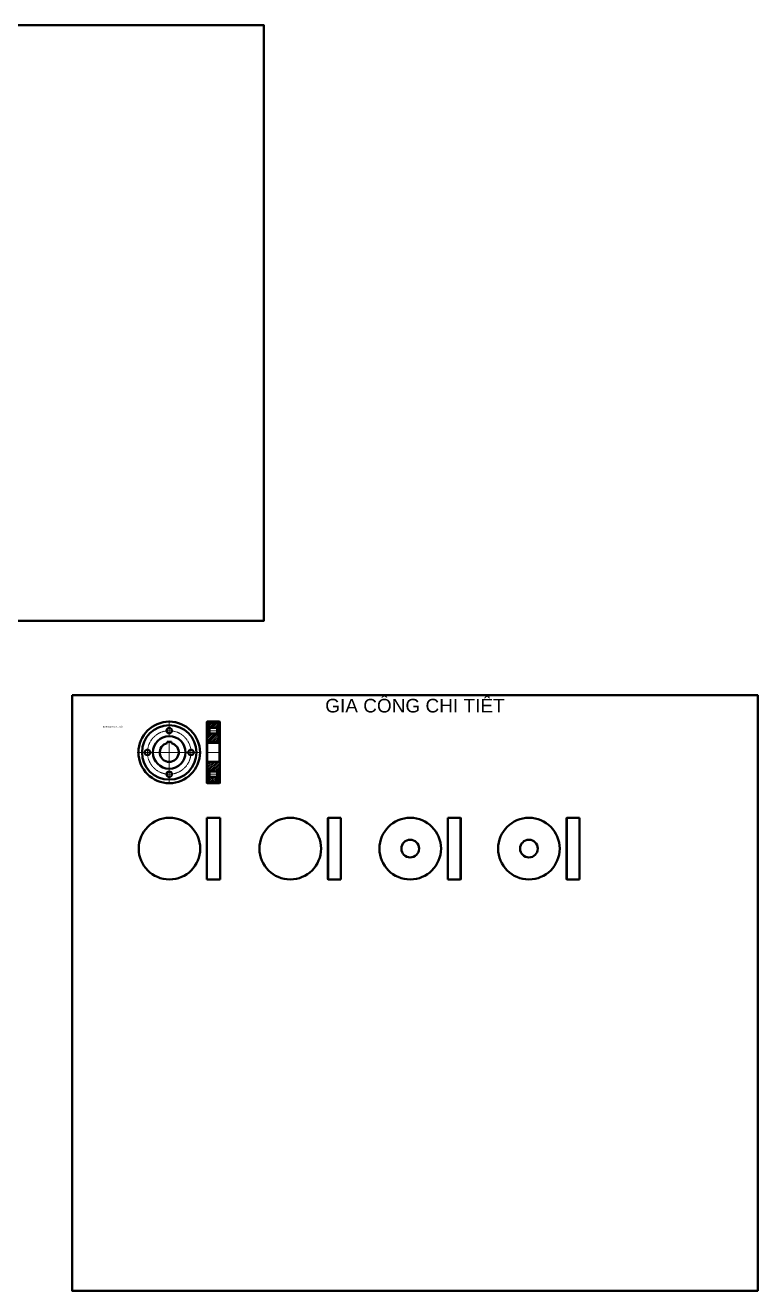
# Model space of a CAD drawing. Header units: millimetres. Extents: x -11382 to 23553, y -372 to 10786.
# Drawn here: x 18168 to 23553, y 1398 to 10700 of the extents above; entities that cross this region are included whole.
import ezdxf

# ---------------------------------------------------------------- set-up
doc = ezdxf.new("R2010")
doc.units = ezdxf.units.MM
doc.header["$LTSCALE"] = 0.2
doc.linetypes.add('CENTER', pattern=[50.8, 31.75, -6.35, 6.35, -6.35])
for name, color, linetype, lineweight in [('đường bao thấy', 7, 'Continuous', 40), ('đường mặt cắt', 160, 'Continuous', 15), ('đường nét tâm', 137, 'CENTER', 15)]:
    doc.layers.add(name, color=color, linetype=linetype, lineweight=lineweight)
doc.styles.add('nhat 2.5', font='arial.ttf', dxfattribs={"width": 0.8, "height": 2.5})
doc.styles.add('nhat3.5', font='arial.ttf', dxfattribs={"height": 3.5})
pattern_1 = [(45, (16783.293, 2840.458), (-6.735192, 6.735192), [])]

msp = doc.modelspace()

# ---------------------------------------------------------------- hatches: boundary and pattern name
at = {"layer": 'đường mặt cắt', "ltscale": 0.5}
h = msp.add_hatch(dxfattribs=at)
h.set_pattern_fill('ANSI31', color=256, scale=3, style=0)
h.set_pattern_definition(pattern_1)
h.paths.add_polyline_path([(19578.801, 5534.407), (19578.801, 5550.407, -0.41421356), (19582.801, 5554.407), (19596.801, 5554.407), (19598.801, 5556.407), (19598.801, 5569.567), (19501.801, 5569.567), (19501.801, 5556.407), (19503.801, 5554.407), (19517.801, 5554.407, -0.41421356), (19521.801, 5550.407), (19521.801, 5534.407)])
h = msp.add_hatch(dxfattribs=at)
h.set_pattern_fill('ANSI31', color=256, scale=3, style=0)
h.set_pattern_definition(pattern_1)
h.paths.add_polyline_path([(19521.801, 5494.407), (19521.801, 5478.407, -0.41421356), (19517.801, 5474.407), (19503.801, 5474.407), (19501.801, 5472.407), (19501.801, 5431.807), (19598.801, 5431.807), (19598.801, 5472.407), (19596.801, 5474.407), (19582.801, 5474.407, -0.41421356), (19578.801, 5478.407), (19578.801, 5494.407)])
h = msp.add_hatch(dxfattribs=at)
h.set_pattern_fill('ANSI31', color=256, scale=3, style=0)
h.set_pattern_definition(pattern_1)
h.paths.add_polyline_path([(19503.801, 5284.407), (19501.801, 5282.407), (19501.801, 5236.407), (19503.801, 5234.407), (19517.801, 5234.407, -0.41421356), (19521.801, 5230.407), (19521.801, 5214.407), (19578.801, 5214.407), (19578.801, 5230.407, -0.41421356), (19582.801, 5234.407), (19596.801, 5234.407), (19598.801, 5236.407), (19598.801, 5282.407), (19596.801, 5284.407)])
h = msp.add_hatch(dxfattribs=at)
h.set_pattern_fill('ANSI31', color=256, scale=3, style=0)
h.set_pattern_definition(pattern_1)
h.paths.add_polyline_path([(19598.801, 5139.247), (19598.801, 5152.407), (19596.801, 5154.407), (19582.801, 5154.407, -0.41421356), (19578.801, 5158.407), (19578.801, 5174.407), (19521.801, 5174.407), (19521.801, 5158.407, -0.41421356), (19517.801, 5154.407), (19503.801, 5154.407), (19501.801, 5152.407), (19501.801, 5139.247)])

# ---------------------------------------------------------------- linework, layer by layer
at = {"layer": 'đường bao thấy', "ltscale": 0.5}
for p, q in [((19503.801, 5580.817), (19501.801, 5578.817)), ((19501.801, 5578.817), (19501.801, 5129.997)), ((19501.801, 5569.567), (19598.801, 5569.567)), ((19503.801, 5554.407), (19501.801, 5556.407)), ((19503.801, 5580.817), (19596.801, 5580.817)), ((19503.801, 5554.407), (19517.801, 5554.407)), ((19503.801, 5554.407), (19503.801, 5474.407)), ((19521.801, 5478.407), (19521.801, 5550.407)), ((19578.801, 5534.407), (19521.801, 5534.407)), ((19578.801, 5494.407), (19521.801, 5494.407)), ((19578.801, 5478.407), (19578.801, 5550.407)), ((19596.801, 5554.407), (19582.801, 5554.407)), ((19596.801, 5580.817), (19598.801, 5578.817)), ((19596.801, 5554.407), (19598.801, 5556.407)), ((19596.801, 5554.407), (19596.801, 5474.407)), ((19598.801, 5578.817), (19598.801, 5129.997)), ((19209.972, 5431.807), (19209.972, 5422.554)), ((19209.972, 5431.807), (19241.972, 5431.807)), ((19241.972, 5431.807), (19241.972, 5422.554)), ((19503.801, 5474.407), (19501.801, 5472.407)), ((19598.801, 5431.807), (19501.801, 5431.807)), ((19503.801, 5424.407), (19501.801, 5426.407)), ((19503.801, 5474.407), (19517.801, 5474.407)), ((19503.801, 5424.407), (19596.801, 5424.407)), ((19503.801, 5424.407), (19503.801, 5284.407)), ((19596.801, 5474.407), (19582.801, 5474.407)), ((19596.801, 5474.407), (19598.801, 5472.407)), ((19596.801, 5424.407), (19598.801, 5426.407)), ((19596.801, 5424.407), (19596.801, 5284.407)), ((19503.801, 5284.407), (19501.801, 5282.407)), ((19503.801, 5234.407), (19501.801, 5236.407)), ((19503.801, 5284.407), (19596.801, 5284.407)), ((19503.801, 5234.407), (19517.801, 5234.407)), ((19503.801, 5234.407), (19503.801, 5154.407)), ((19521.801, 5230.407), (19521.801, 5158.407)), ((19578.801, 5214.407), (19521.801, 5214.407)), ((19578.801, 5230.407), (19578.801, 5158.407)), ((19596.801, 5234.407), (19582.801, 5234.407)), ((19596.801, 5284.407), (19598.801, 5282.407)), ((19596.801, 5234.407), (19598.801, 5236.407)), ((19596.801, 5234.407), (19596.801, 5154.407)), ((19503.801, 5154.407), (19501.801, 5152.407)), ((19501.801, 5139.247), (19598.801, 5139.247)), ((19503.801, 5127.997), (19501.801, 5129.997)), ((19503.801, 5154.407), (19517.801, 5154.407)), ((19503.801, 5127.997), (19596.801, 5127.997)), ((19578.801, 5174.407), (19521.801, 5174.407)), ((19596.801, 5154.407), (19582.801, 5154.407)), ((19596.801, 5154.407), (19598.801, 5152.407)), ((19596.801, 5127.997), (19598.801, 5129.997)), ((19503.611, 4873.982), (19503.611, 4421.162)), ((19503.611, 4873.982), (19600.611, 4873.982)), ((19600.611, 4873.982), (19600.611, 4421.162)), ((20391.987, 4871.982), (20393.987, 4873.982)), ((20391.987, 4871.982), (20391.987, 4423.162)), ((20393.987, 4873.982), (20486.987, 4873.982)), ((20486.987, 4873.982), (20488.987, 4871.982)), ((20488.987, 4871.982), (20488.987, 4423.162)), ((21273.9, 4871.982), (21275.9, 4873.982)), ((21273.9, 4871.982), (21273.9, 4423.162)), ((21275.9, 4873.982), (21368.9, 4873.982)), ((21368.9, 4873.982), (21370.9, 4871.982)), ((21370.9, 4871.982), (21370.9, 4423.162)), ((22146.826, 4871.982), (22148.826, 4873.982)), ((22146.826, 4871.982), (22146.826, 4423.162)), ((22148.826, 4873.982), (22241.826, 4873.982)), ((22241.826, 4873.982), (22243.826, 4871.982)), ((22243.826, 4871.982), (22243.826, 4423.162)), ((19503.611, 4421.162), (19600.611, 4421.162)), ((20391.987, 4423.162), (20393.987, 4421.162)), ((20393.987, 4421.162), (20486.987, 4421.162)), ((20488.987, 4423.162), (20486.987, 4421.162)), ((21273.9, 4423.162), (21275.9, 4421.162)), ((21275.9, 4421.162), (21368.9, 4421.162)), ((21370.9, 4423.162), (21368.9, 4421.162)), ((22146.826, 4423.162), (22148.826, 4421.162)), ((22148.826, 4421.162), (22241.826, 4421.162)), ((22243.826, 4423.162), (22241.826, 4421.162))]:
    msp.add_line(p, q, dxfattribs=at)
at = {"layer": 'đường bao thấy'}
for p, q in [((20393.987, 4873.982), (20393.987, 4421.162)), ((20486.987, 4873.982), (20486.987, 4421.162)), ((21275.9, 4873.982), (21275.9, 4421.162)), ((21368.9, 4873.982), (21368.9, 4421.162)), ((22148.826, 4873.982), (22148.826, 4421.162)), ((22241.826, 4873.982), (22241.826, 4421.162))]:
    msp.add_line(p, q, dxfattribs=at)
at = {"layer": 'đường bao thấy', "ltscale": 5}
for points in [[(14880.921, 10699.584), (19921.899, 10699.584), (19921.899, 6321.957), (14880.921, 6321.957)], [(18512.281, 5775.37), (23553.26, 5775.37), (23553.26, 1397.743), (18512.281, 1397.743)]]:
    msp.add_lwpolyline(points, close=True, dxfattribs=at)
at = {"layer": 'đường bao thấy', "ltscale": 0.5}
for centre, radius in [((19225.972, 5354.407), 226.41), ((19225.972, 5354.407), 200), ((19225.972, 5514.407), 20), ((19225.972, 5354.407), 120), ((19065.972, 5354.407), 20), ((19385.972, 5354.407), 20), ((19225.972, 5194.407), 20), ((19227.783, 4647.572), 226.41), ((20116.159, 4647.572), 226.41), ((20998.071, 4647.572), 226.41), ((21870.998, 4647.572), 226.41)]:
    msp.add_circle(centre, radius, dxfattribs=at)
at = {"layer": 'đường bao thấy'}
for centre in [(20998.071, 4647.572), (21870.998, 4647.572)]:
    msp.add_circle(centre, 65, dxfattribs=at)
at = {"layer": 'đường bao thấy', "ltscale": 0.5}
for centre, radius, start, end in [((19517.801, 5550.407), 4, 0, 90), ((19582.801, 5550.407), 4, 90, 180), ((19225.972, 5354.407), 70, 103.2129804, 76.7870196), ((19517.801, 5478.407), 4, 270, 0), ((19582.801, 5478.407), 4, 180, 270), ((19517.801, 5230.407), 4, 0, 90), ((19582.801, 5230.407), 4, 90, 180), ((19517.801, 5158.407), 4, 270, 0), ((19582.801, 5158.407), 4, 180, 270)]:
    msp.add_arc(centre, radius, start, end, dxfattribs=at)
at = {"layer": 'đường nét tâm', "ltscale": 0.5}
for p, q in [((19225.972, 5589.062), (19225.972, 5470.746)), ((19199.972, 5514.407), (19251.972, 5514.407)), ((19604.801, 5577.317), (19495.801, 5577.317)), ((19584.801, 5514.407), (19515.801, 5514.407)), ((19225.972, 5439.585), (19225.972, 5119.752)), ((18991.317, 5354.407), (19460.627, 5354.407)), ((19065.972, 5328.407), (19065.972, 5380.407)), ((19385.972, 5380.407), (19385.972, 5328.407)), ((19495.801, 5354.407), (19604.801, 5354.407)), ((19251.972, 5194.407), (19199.972, 5194.407)), ((19604.801, 5131.497), (19495.801, 5131.497)), ((19584.801, 5194.407), (19515.801, 5194.407))]:
    msp.add_line(p, q, dxfattribs=at)
msp.add_circle((19225.972, 5354.407), 222.91, dxfattribs=at)
at = {"layer": 'đường nét tâm'}
msp.add_circle((19225.972, 5354.407), 160, dxfattribs=at)

# ---------------------------------------------------------------- texts
at = {"layer": 'đường bao thấy', "ltscale": 0.5, "insert": (21032.77, 5697.583), "char_height": 100, "width": 5040.97824, "attachment_point": 5, "style": 'nhat3.5'}
msp.add_mtext('{\\C1;GIA CÔNG CHI TIẾT}', dxfattribs=at)
at = {"layer": 'đường bao thấy', "insert": (18738.523, 5549.192), "char_height": 10, "width": 381.38738, "attachment_point": 1, "style": 'nhat 2.5'}
msp.add_mtext('Bánh răng trục thứ cấp ', dxfattribs=at)

doc.saveas('drawing.dxf')
